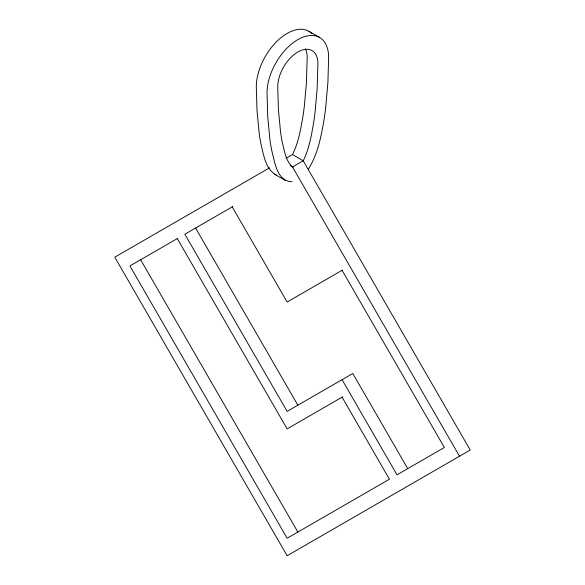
<?xml version="1.0" encoding="UTF-8"?>
<svg xmlns="http://www.w3.org/2000/svg" width="585" height="585" viewBox="0 0 585 585"><rect width="100%" height="100%" fill="white"/><g stroke="black" fill="none" stroke-linecap="round" stroke-linejoin="round"><path stroke-width="0.88" d="M286.167 158.228L292.5 154.572C298.482 142.572 300.778 129.161 302.979 116.057A268.018 154.74 -60 0 0 304.397 105.607L306.401 83.107L307.198 57.725A28.416 16.402 -60 0 0 305.399 48.862M308.492 168.948C318.021 153.848 321.289 135.866 324.214 118.528A283.177 163.493 -60 0 0 325.706 107.486L327.922 82.01L328.631 57.147A43.568 25.155 -60 0 0 297.911 39.583A43.568 25.155 -60 0 0 267.023 92.525L267.725 116.642L269.926 139.581A278.628 160.868 -60 0 0 271.696 150.367C274.723 161.767 276.844 181.54 292.112 181.73M269.546 167.822L114.77 257.188L287.14 555.75L470.23 450.041L303.213 160.758L292.5 154.572M290.204 165.621L292.5 166.944L303.213 160.758C308.96 149.277 311.257 136.459 313.428 123.918A262.789 151.727 -60 0 0 315.11 111.793L317.114 89.293L317.918 63.911A28.416 16.402 -60 0 0 297.882 51.977A28.416 16.402 -60 0 0 277.736 86.989L278.416 109.644L280.522 131.654A263.462 152.115 -60 0 0 282.197 141.855C284.456 150.608 285.56 161.299 293.019 167.354M177.73 238.336L129.921 265.934L287.14 538.251L389.427 479.195L342.071 397.171M232.662 206.615L184.853 234.219L287.14 411.387L352.792 373.486L407.723 468.636M342.591 270.014L287.14 302.028L232.208 206.878M342.591 396.879L287.14 428.885L177.277 238.592M276.383 175.061C265.363 169.321 263.776 155.04 260.983 144.181A278.628 160.868 -60 0 1 259.214 133.387L257.005 110.455L256.303 86.339A43.568 25.155 -60 0 1 277.67 40.606A43.568 25.155 -60 0 1 311.893 33.579M308.953 31.319L319.666 37.513M274.782 174.33L285.502 180.516M292.5 166.944L459.517 456.227M342.071 270.307L444.366 447.481L397.01 474.823L342.071 379.672M195.573 228.033L297.86 405.2M140.634 259.747L297.86 532.065"/></g></svg>
